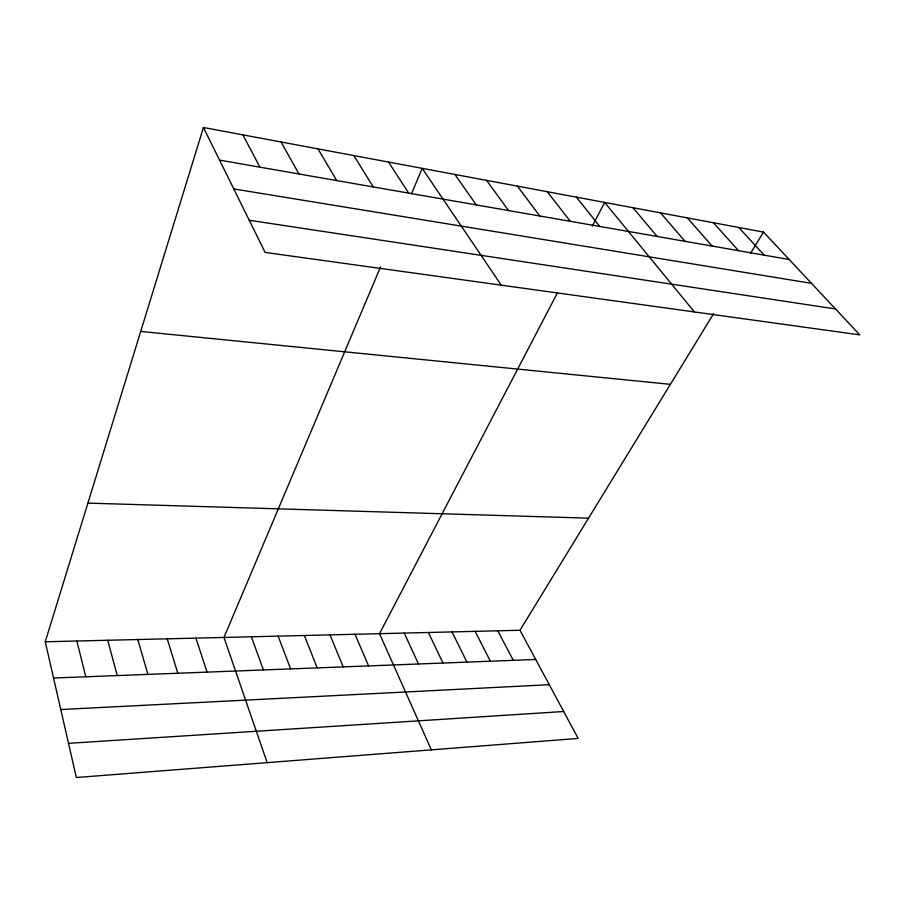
<?xml version="1.0" encoding="UTF-8"?>
<svg xmlns="http://www.w3.org/2000/svg" width="905" height="905" viewBox="0 0 905 905"><rect width="100%" height="100%" fill="white"/><g stroke="black" fill="none" stroke-linecap="round" stroke-linejoin="round"><path stroke-width="1.36" d="M713.592 313.696L519.99 630.265L578.171 738.423L76.348 777.508L45.25 641.781L203.444 127.492L763.492 232.099L859.75 334.873L265.131 252.427L203.444 127.492M380.53 266.964L223.976 637.448L267.156 762.644M411.447 193.806L422.205 168.353L501.268 285.166M557.299 293.152L379.523 633.67L431.346 749.86M592.311 226.08L604.664 202.437L694.407 311.942M750.494 253.332L763.492 232.099M68.52 743.333L563.702 711.511M60.771 709.531L549.267 684.689M53.553 678.026L535.715 659.474M45.25 641.781L519.99 630.265M87.909 503.123L588.544 518.158M140.716 331.434L670.39 384.331M249.26 220.266L835.473 308.956M233.784 188.93L811.491 283.344M219.564 160.128L789.149 259.497M738.774 227.483L764.193 255.142M713.4 222.743L738.537 250.662M687.325 217.867L712.178 246.07M660.537 212.867L685.062 241.341M632.991 207.72L657.166 236.465M576.383 197.154L599.766 226.454M547.299 191.713L570.252 221.306M517.377 186.125L539.855 216.012M486.585 180.378L508.553 210.548M454.864 174.45L476.29 204.915M388.528 162.063L408.709 193.127M353.821 155.581L373.301 186.95M318.006 148.895L336.739 180.57M281.048 141.983L298.978 173.986M242.879 134.856L259.939 167.176M497.818 630.796L513.282 660.345M475.17 631.351L490.363 661.227M452.025 631.916L466.935 662.121M428.382 632.482L442.986 663.048M404.218 633.07L418.506 663.987M355.009 634.269L368.618 665.91M329.963 634.869L343.21 666.883M304.352 635.491L317.214 667.879M278.163 636.136L290.629 668.908M251.386 636.781L263.412 669.949M195.933 638.127L207.03 672.121M167.221 638.828L177.821 673.241M137.82 639.541L147.9 674.395M107.718 640.265L117.231 675.571M76.868 641.023L85.794 676.782"/></g></svg>
